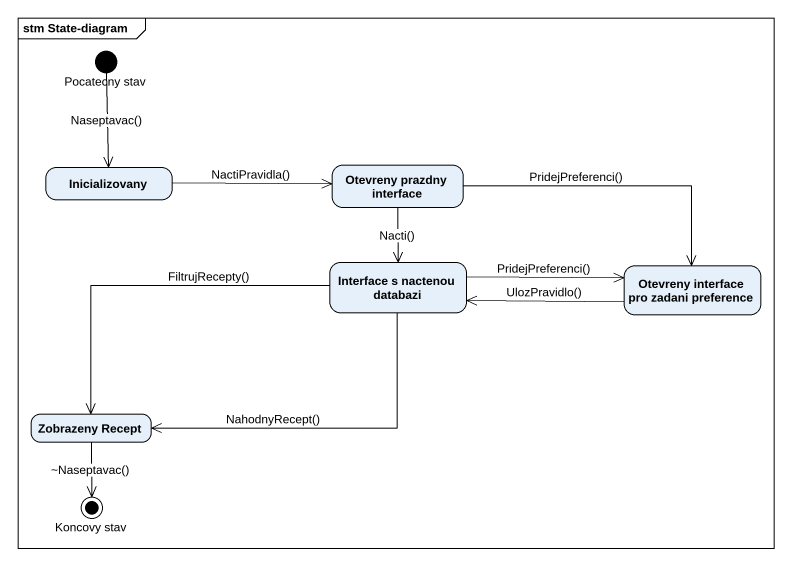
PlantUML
@startuml
mainframe stm State-diagram
hide empty description
state "Pocatecny stav" as Pocatecny_stav <<start>>
state Inicializovany
state "Otevreny prazdny interface" as Otevreny_prazdny_interface
state "Interface s nactenou databazi" as Interface_s_nactenou
state "Otevreny interface pro zadani preference" as Otevreny_interface_pro
state "Zobrazeny Recept" as Zobrazeny_Recept
state "Koncovy stav" as Koncovy_stav <<end>>
Pocatecny_stav --> Inicializovany : Naseptavac()
Inicializovany -right-> Otevreny_prazdny_interface : NactiPravidla()
Otevreny_prazdny_interface --> Interface_s_nactenou : Nacti()
Otevreny_prazdny_interface -right-> Otevreny_interface_pro : PridejPreferenci()
Interface_s_nactenou -right-> Otevreny_interface_pro : PridejPreferenci()
Interface_s_nactenou -left-> Zobrazeny_Recept : FiltrujRecepty()
Interface_s_nactenou -left-> Zobrazeny_Recept : NahodnyRecept()
Otevreny_interface_pro -left-> Interface_s_nactenou : UlozPravidlo()
Zobrazeny_Recept --> Koncovy_stav : ~Naseptavac()
@enduml
